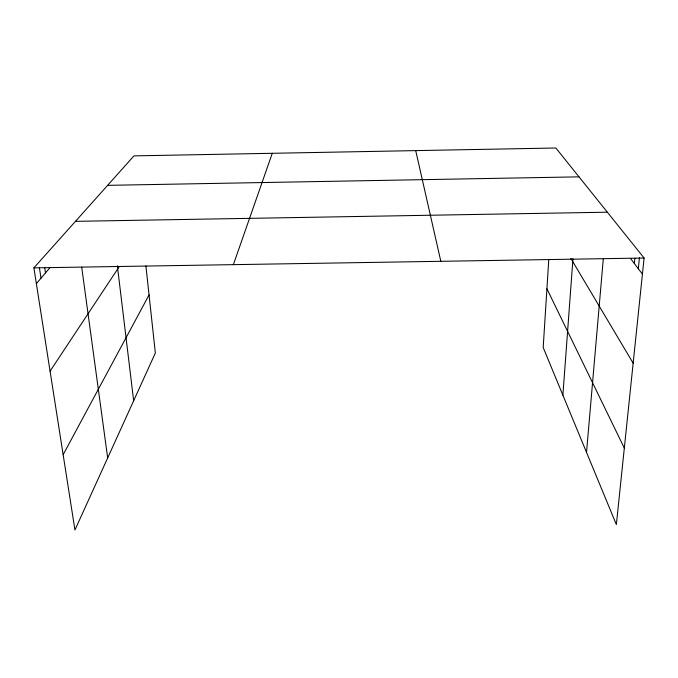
<?xml version="1.0" encoding="UTF-8"?>
<svg xmlns="http://www.w3.org/2000/svg" width="678" height="678" viewBox="0 0 678 678"><rect width="100%" height="100%" fill="white"/><g stroke="black" fill="none" stroke-linecap="round" stroke-linejoin="round"><path stroke-width="1.02" d="M548.799 259.25L543.188 347.517L616.361 524.586L644.1 258.03L555.858 147.999L133.956 155.881L33.9 267.869L74.936 530.001L155.355 352.984L145.906 265.937M562.884 395.181L572.961 258.674M586.521 452.362L603.301 258.75M634.328 263.488L634.854 258.259M638.32 268.717L639.43 257.81M233.368 264.657L272.276 153.296M63.147 454.692L149.05 294.93M50.07 371.171L119.345 266.471M36.375 283.65L49.875 267.759M107.641 185.34L578.995 176.848M75.478 221.342L607.344 212.197M33.9 267.869L644.1 258.03M630.455 258.403L642.43 274.107M570.825 258.377L633.159 363.179M546.917 288.786L624.319 448.099M415.716 150.618L440.827 261.31M39.4 267.81L41.002 278.209M44.723 267.776L45.502 272.912M81.707 267.157L107.675 457.947M117.353 265.768L133.651 400.757"/></g></svg>
